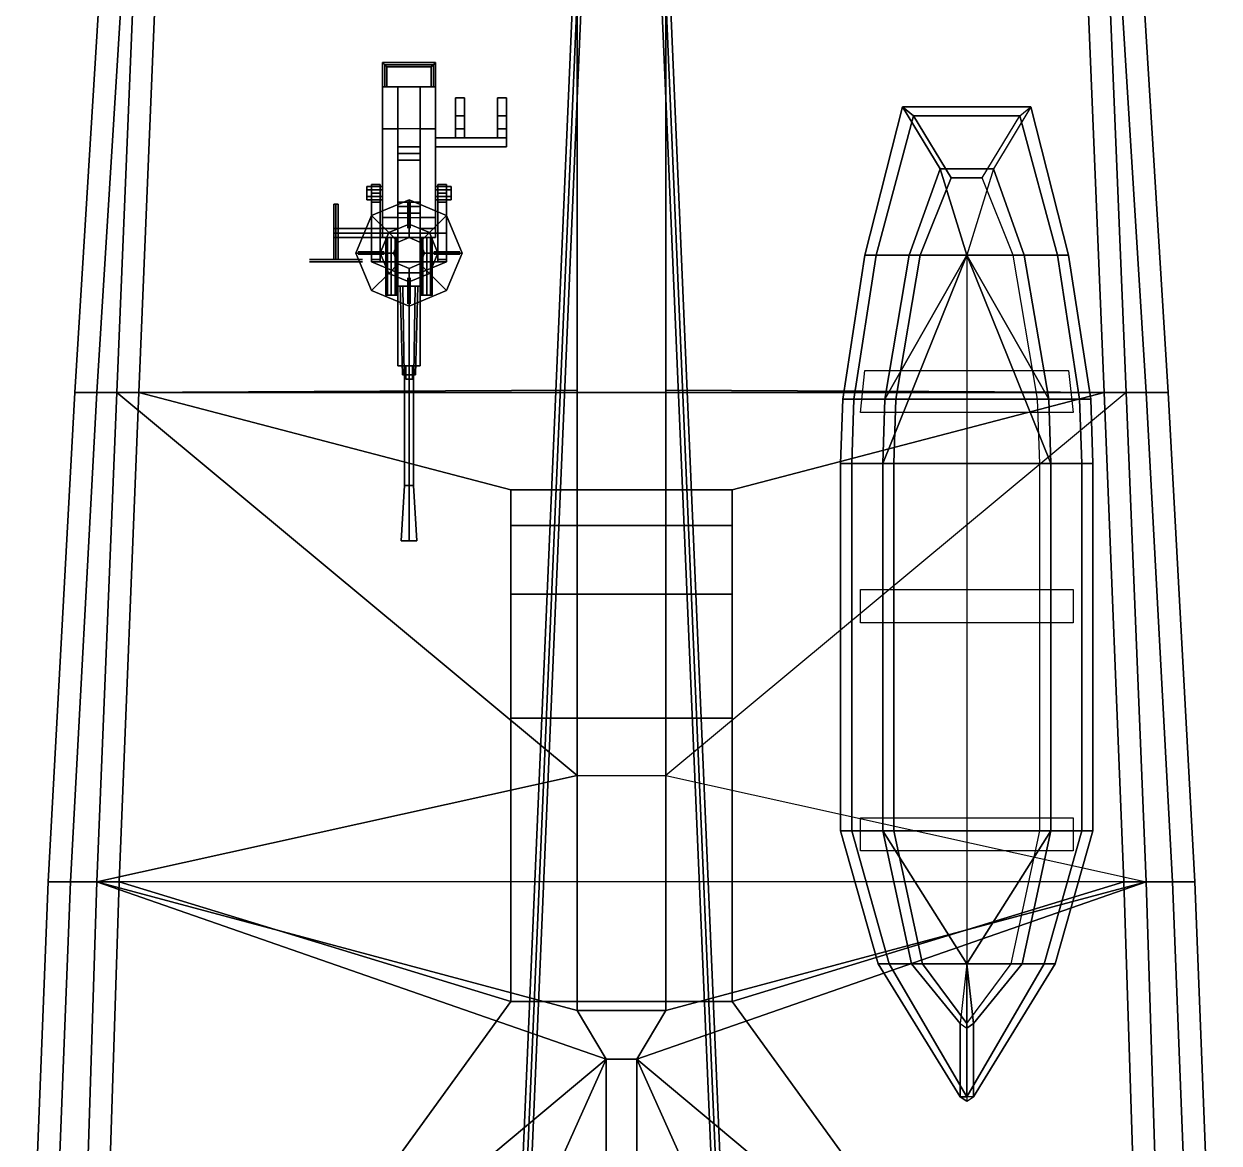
# Model space of a CAD drawing. Header units: millimetres. Extents: x -2.8 to 3, y -13.3 to 16.
# Drawn here: x -2.7 to 2.7, y 3.6 to 8.65 of the extents above; entities that cross this region are included whole.
import ezdxf

# ---------------------------------------------------------------- set-up
doc = ezdxf.new("R2010")
doc.units = ezdxf.units.MM
for name, color, linetype in [('barrel', 1, 'Continuous'), ('boats', 1, 'Continuous'), ('falseboard', 6, 'Continuous'), ('sleeve', 5, 'Continuous'), ('superstructure', 3, 'Continuous'), ('turret', 2, 'Continuous')]:
    doc.layers.add(name, color=color, linetype=linetype)

msp = doc.modelspace()

# ---------------------------------------------------------------- linework, layer by layer
for points in [[(-0.2, 11.75, 0.23), (-0.2, 5.26), (-0.2, 10.38, 0.53), (-0.2, 12.1, 0.53)], [(0.2, 10.38, 0.53), (0.2, 5.26), (0.2, 11.75, 0.23), (0.2, 12.1, 0.53)], [(-0.2, 11.75, 0.23), (-0.2, 11.63), (-0.2, 5.26), (-0.2, 11.75, 0.23)], [(0.2, 5.26), (0.2, 11.63), (0.2, 11.75, 0.23)], [(-0.2, 10.44, -0.55), (-0.2, 5.26), (-0.2, 11.16), (-0.2, 10.6, -0.55)], [(0.2, 10.44, -0.55), (0.2, 10.6, -0.55), (0.2, 11.16), (0.2, 5.26)], [(-0.2, 4.2, -2.19), (-0.2, 11.06, -2.19), (0.2, 11.06, -2.19), (0.2, 4.2, -2.19)], [(-0.2, 10.44, -2.08), (-0.2, 10.6, -2.08), (-0.2, 11.06, -2.19), (-0.2, 4.2, -2.19)], [(0.2, 4.2, -2.19), (0.2, 11.06, -2.19), (0.2, 10.6, -2.08), (0.2, 10.44, -2.08)], [(-0.2, 5.26), (-0.2, 5.26), (-0.2, 10.44, -0.55), (-0.2, 10.24, -0.79)], [(-0.2, 4.2, -2.19), (-0.2, 4.2, -2.19), (-0.2, 10.28, -1.94), (-0.2, 10.44, -2.08)], [(0.2, 10.24, -0.79), (0.2, 10.44, -0.55), (0.2, 5.26)], [(0.2, 10.44, -2.08), (0.2, 10.28, -1.94), (0.2, 4.2, -2.19)], [(-0.2, 10.38, 0.53), (-0.2, 7, 0.53), (-2.28, 6.99, 0.59), (-2.14, 10.38, 0.65)], [(-2.14, 10.38, 0.65), (-2.28, 6.99, 0.59), (-2.28, 6.99, 0.88), (-2.14, 10.38, 0.95)], [(-2.04, 10.38, 0.95), (-2.18, 6.99, 0.88), (2.18, 6.99, 0.88), (2.04, 10.38, 0.95)], [(-0.2, 10.38, 0.53), (-0.2, 5.26), (-0.2, 7, 0.53), (-0.2, 10.38, 0.53)], [(0.2, 7, 0.53), (0.2, 5.26), (0.2, 10.38, 0.53)], [(2.14, 10.38, 0.65), (2.28, 6.99, 0.59), (0.2, 7, 0.53), (0.2, 10.38, 0.53)], [(2.14, 10.38, 0.95), (2.28, 6.99, 0.88), (2.28, 6.99, 0.59), (2.14, 10.38, 0.65)], [(-0.2, 4.2, -2.19), (-0.2, 4.2, -2.19), (-0.2, 10.18, -1.65), (-0.2, 10.28, -1.94)], [(0.2, 10.28, -1.94), (0.2, 10.18, -1.65), (0.2, 4.2, -2.19)], [(-0.2, 5.26), (-0.2, 5.26), (-0.2, 10.24, -0.79), (-0.2, 10.18, -0.95)], [(0.2, 10.18, -0.95), (0.2, 10.24, -0.79), (0.2, 5.26)], [(-0.2, 4.2, -2.19), (-0.2, 5.26), (-0.2, 10.18, -0.95), (-0.2, 10.18, -1.65)], [(0.2, 4.2, -2.19), (0.2, 10.18, -1.65), (0.2, 10.18, -0.95), (0.2, 5.26)], [(-0.96, 7.86, 0.91), (-1.1297, 7.7897, 0.91), (-1.0519, 7.7119, 0.91), (-0.96, 7.75, 0.91)], [(-0.96, 7.86, 0.89), (-1.1297, 7.7897, 0.89), (-1.1297, 7.7897, 0.91), (-0.96, 7.86, 0.91)], [(-0.965, 7.7324, 1.0276), (-0.965, 7.85, 0.91), (-0.965, 7.75, 0.91), (-0.965, 7.7324, 1.0276)], [(-0.7903, 7.7897, 0.91), (-0.96, 7.86, 0.91), (-0.96, 7.75, 0.91), (-0.8681, 7.7119, 0.91)], [(-0.7903, 7.7897, 0.89), (-0.96, 7.86, 0.89), (-0.96, 7.86, 0.91), (-0.7903, 7.7897, 0.91)], [(-0.955, 7.7324, 1.0276), (-0.955, 7.85, 0.91), (-0.955, 7.75, 0.91), (-0.955, 7.7324, 1.0276)], [(-1.1297, 7.7897, 0.91), (-1.2, 7.62, 0.91), (-1.09, 7.62, 0.91), (-1.0519, 7.7119, 0.91)], [(-1.1297, 7.7897, 0.89), (-1.2, 7.62, 0.89), (-1.2, 7.62, 0.91), (-1.1297, 7.7897, 0.91)], [(-0.72, 7.62, 0.91), (-0.7903, 7.7897, 0.91), (-0.8681, 7.7119, 0.91), (-0.83, 7.62, 0.91)], [(-0.72, 7.62, 0.89), (-0.7903, 7.7897, 0.89), (-0.7903, 7.7897, 0.91), (-0.72, 7.62, 0.91)], [(-0.96, 7.75, 0.91), (-1.0519, 7.7119, 0.91), (-1.0095, 7.6695, 1.31), (-0.96, 7.69, 1.31)], [(-0.8681, 7.7119, 0.91), (-0.96, 7.75, 0.91), (-0.96, 7.69, 1.31), (-0.9105, 7.6695, 1.31)], [(-1.0519, 7.7119, 0.91), (-1.09, 7.62, 0.91), (-1.03, 7.62, 1.31), (-1.0095, 7.6695, 1.31)], [(-1.0095, 7.6695, 1.31), (-1.03, 7.62, 1.31), (-1.03, 7.62, 1.41), (-1.0095, 7.6695, 1.41)], [(-0.96, 7.69, 1.31), (-1.0095, 7.6695, 1.31), (-1.0095, 7.6695, 1.41), (-0.96, 7.69, 1.41)], [(-0.9105, 7.6695, 1.31), (-0.96, 7.69, 1.31), (-0.96, 7.69, 1.41), (-0.9105, 7.6695, 1.41)], [(-0.83, 7.62, 0.91), (-0.8681, 7.7119, 0.91), (-0.9105, 7.6695, 1.31), (-0.89, 7.62, 1.31)], [(-0.89, 7.62, 1.31), (-0.9105, 7.6695, 1.31), (-0.9105, 7.6695, 1.41), (-0.89, 7.62, 1.41)], [(-1.2, 7.62, 0.91), (-1.1297, 7.4503, 0.91), (-1.0519, 7.5281, 0.91), (-1.09, 7.62, 0.91)], [(-1.2, 7.62, 0.89), (-1.1297, 7.4503, 0.89), (-1.1297, 7.4503, 0.91), (-1.2, 7.62, 0.91)], [(-1.0724, 7.625, 1.0276), (-1.19, 7.625, 0.91), (-1.09, 7.625, 0.91), (-1.0724, 7.625, 1.0276)], [(-1.0724, 7.615, 1.0276), (-1.19, 7.615, 0.91), (-1.09, 7.615, 0.91), (-1.0724, 7.615, 1.0276)], [(-1.09, 7.62, 0.91), (-1.0519, 7.5281, 0.91), (-1.0095, 7.5705, 1.31), (-1.03, 7.62, 1.31)], [(-1.03, 7.62, 1.31), (-1.0095, 7.5705, 1.31), (-1.0095, 7.5705, 1.41), (-1.03, 7.62, 1.41)], [(-0.8681, 7.5281, 0.91), (-0.83, 7.62, 0.91), (-0.89, 7.62, 1.31), (-0.9105, 7.5705, 1.31)], [(-0.9105, 7.5705, 1.31), (-0.89, 7.62, 1.31), (-0.89, 7.62, 1.41), (-0.9105, 7.5705, 1.41)], [(-0.7903, 7.4503, 0.91), (-0.72, 7.62, 0.91), (-0.83, 7.62, 0.91), (-0.8681, 7.5281, 0.91)], [(-0.8476, 7.625, 1.0276), (-0.73, 7.625, 0.91), (-0.83, 7.625, 0.91), (-0.8476, 7.625, 1.0276)], [(-0.8476, 7.615, 1.0276), (-0.73, 7.615, 0.91), (-0.83, 7.615, 0.91), (-0.8476, 7.615, 1.0276)], [(-0.7903, 7.4503, 0.89), (-0.72, 7.62, 0.89), (-0.72, 7.62, 0.91), (-0.7903, 7.4503, 0.91)], [(-1.0519, 7.5281, 0.91), (-0.96, 7.49, 0.91), (-0.96, 7.55, 1.31), (-1.0095, 7.5705, 1.31)], [(-1.0095, 7.5705, 1.31), (-0.96, 7.55, 1.31), (-0.96, 7.55, 1.41), (-1.0095, 7.5705, 1.41)], [(-0.96, 7.49, 0.91), (-0.8681, 7.5281, 0.91), (-0.9105, 7.5705, 1.31), (-0.96, 7.55, 1.31)], [(-0.96, 7.55, 1.31), (-0.9105, 7.5705, 1.31), (-0.9105, 7.5705, 1.41), (-0.96, 7.55, 1.41)], [(-1.1297, 7.4503, 0.91), (-0.96, 7.38, 0.91), (-0.96, 7.49, 0.91), (-1.0519, 7.5281, 0.91)], [(-0.965, 7.5076, 1.0276), (-0.965, 7.39, 0.91), (-0.965, 7.49, 0.91), (-0.965, 7.5076, 1.0276)], [(-0.96, 7.38, 0.91), (-0.7903, 7.4503, 0.91), (-0.8681, 7.5281, 0.91), (-0.96, 7.49, 0.91)], [(-0.955, 7.5076, 1.0276), (-0.955, 7.39, 0.91), (-0.955, 7.49, 0.91), (-0.955, 7.5076, 1.0276)], [(-1.1297, 7.4503, 0.89), (-0.96, 7.38, 0.89), (-0.96, 7.38, 0.91), (-1.1297, 7.4503, 0.91)], [(-0.96, 7.38, 0.89), (-0.7903, 7.4503, 0.89), (-0.7903, 7.4503, 0.91), (-0.96, 7.38, 0.91)], [(-0.2, 5.26), (-0.2, 5.26), (-2.37, 4.78), (-2.28, 6.99, 0.59)], [(-2.28, 6.99, 0.59), (-2.37, 4.78), (-2.37, 4.78, 0.88), (-2.28, 6.99, 0.88)], [(-0.2, 7, 0.53), (-0.2, 7, 0.53), (-0.2, 5.26), (-2.28, 6.99, 0.59)], [(-2.18, 6.99, 0.88), (-2.27, 4.78, 0.88), (-0.5, 4.24, 0.88), (-0.5, 6.55, 0.88)], [(-2.18, 6.99, 0.88), (-0.5, 6.55, 0.88), (0.5, 6.55, 0.88), (2.18, 6.99, 0.88)], [(2.28, 6.99, 0.59), (0.2, 5.26), (0.2, 7, 0.53)], [(0.5, 6.55, 0.88), (0.5, 4.24, 0.88), (2.27, 4.78, 0.88), (2.18, 6.99, 0.88)], [(2.28, 6.99, 0.88), (2.37, 4.78, 0.88), (2.37, 4.78), (2.28, 6.99, 0.59)], [(0.2, 5.26), (2.37, 4.78), (-2.37, 4.78), (-0.2, 5.26)], [(-0.2, 5.26), (-0.2, 5.26), (-0.2, 4.2, -2.19), (-2.37, 4.78)], [(0.2, 4.2, -2.19), (0.2, 5.26), (2.37, 4.78)], [(-2.37, 4.78), (-2.46, 1.98), (-2.46, 1.98, 0.88), (-2.37, 4.78, 0.88)], [(-0.07, 3.98, -2.19), (-0.07, 3.98, -2.19), (-2.46, 1.98), (-2.37, 4.78)], [(-0.2, 4.2, -2.19), (-0.2, 4.2, -2.19), (-0.07, 3.98, -2.19), (-2.37, 4.78)], [(-2.27, 4.78, 0.88), (-2.36, 1.98, 0.88), (-1.5, 2.86, 0.88), (-0.5, 4.24, 0.88)], [(2.46, 1.98), (0.07, 3.98, -2.19), (0.07, 3.98, -2.19), (2.37, 4.78)], [(0.07, 3.98, -2.19), (0.2, 4.2, -2.19), (2.37, 4.78)], [(0.5, 4.24, 0.88), (1.5, 2.86, 0.88), (2.36, 1.98, 0.88), (2.27, 4.78, 0.88)], [(2.37, 4.78, 0.88), (2.46, 1.98, 0.88), (2.46, 1.98), (2.37, 4.78)], [(-0.5, 4.24, 0.88), (-1.5, 2.86, 0.88), (1.5, 2.86, 0.88), (0.5, 4.24, 0.88)], [(-0.07, 3.98, -2.19), (-0.2, 4.2, -2.19), (0.2, 4.2, -2.19), (0.07, 3.98, -2.19)], [(-0.07, 3.98, -2.19), (-0.07, 3.98, -2.19), (-2.52, -1.48), (-2.46, 1.98)], [(-0.07, 3.98, -2.19), (-0.07, -9.83, -2.08), (-2.52, -4.49), (-2.52, -1.48)], [(-0.07, 3.98, -2.19), (0.07, 3.98, -2.19), (0.07, -9.83, -2.08), (-0.07, -9.83, -2.08)], [(2.52, -4.49), (0.07, -9.83, -2.08), (0.07, 3.98, -2.19), (2.52, -1.48)], [(2.52, -1.48), (0.07, 3.98, -2.19), (0.07, 3.98, -2.19), (2.46, 1.98)]]:
    msp.add_3dface(points)
at = {"layer": 'barrel'}
for points in [[(-0.98, 7.07, 1.87), (-0.96, 7.07, 1.85), (-0.96, 6.57, 1.85), (-0.98, 6.57, 1.87)], [(-0.96, 7.07, 1.89), (-0.98, 7.07, 1.87), (-0.98, 6.57, 1.87), (-0.96, 6.57, 1.89)], [(-0.96, 7.07, 1.85), (-0.94, 7.07, 1.87), (-0.94, 6.57, 1.87), (-0.96, 6.57, 1.85)], [(-0.94, 7.07, 1.87), (-0.96, 7.07, 1.89), (-0.96, 6.57, 1.89), (-0.94, 6.57, 1.87)], [(-0.98, 6.57, 1.87), (-0.96, 6.57, 1.85), (-0.96, 6.32, 1.835), (-0.995, 6.32, 1.87)], [(-0.96, 6.57, 1.89), (-0.98, 6.57, 1.87), (-0.995, 6.32, 1.87), (-0.96, 6.32, 1.905)], [(-0.96, 6.57, 1.85), (-0.94, 6.57, 1.87), (-0.925, 6.32, 1.87), (-0.96, 6.32, 1.835)], [(-0.94, 6.57, 1.87), (-0.96, 6.57, 1.89), (-0.96, 6.32, 1.905), (-0.925, 6.32, 1.87)], [(-0.96, 6.32, 1.905), (-0.995, 6.32, 1.87), (-0.96, 6.32, 1.835), (-0.925, 6.32, 1.87)]]:
    msp.add_3dface(points, dxfattribs=at)
at = {"layer": 'boats'}
for points in [[(1.1, 7.61, 1.5), (1.15, 7.61, 1.5), (1.32, 8.24, 1.5), (1.27, 8.28, 1.5)], [(1.3, 7.61, 1), (1.1, 7.61, 1.5), (1.27, 8.28, 1.5), (1.44, 8, 1)], [(1.27, 8.28, 1.5), (1.32, 8.24, 1.5), (1.8, 8.24, 1.5), (1.85, 8.28, 1.5)], [(1.44, 8, 1), (1.27, 8.28, 1.5), (1.85, 8.28, 1.5), (1.68, 8, 1)], [(1.82, 7.61, 1), (2.02, 7.61, 1.5), (1.85, 8.28, 1.5), (1.68, 8, 1)], [(2.02, 7.61, 1.5), (1.97, 7.61, 1.5), (1.8, 8.24, 1.5), (1.85, 8.28, 1.5)], [(1.15, 7.61, 1.5), (1.35, 7.61, 1), (1.49, 7.96, 1), (1.32, 8.24, 1.5)], [(1.32, 8.24, 1.5), (1.49, 7.96, 1), (1.63, 7.96, 1), (1.8, 8.24, 1.5)], [(1.97, 7.61, 1.5), (1.77, 7.61, 1), (1.63, 7.96, 1), (1.8, 8.24, 1.5)], [(1.56, 7.61, 0.92), (1.3, 7.61, 1), (1.44, 8, 1), (1.56, 7.61, 0.92)], [(1.56, 7.61, 0.92), (1.44, 8, 1), (1.68, 8, 1), (1.56, 7.61, 0.92)], [(1.56, 7.61, 0.92), (1.82, 7.61, 1), (1.68, 8, 1), (1.56, 7.61, 0.92)], [(1.35, 7.61, 1), (1.77, 7.61, 1), (1.63, 7.96, 1), (1.49, 7.96, 1)], [(1, 6.96, 1.5), (1.05, 6.96, 1.5), (1.15, 7.61, 1.5), (1.1, 7.61, 1.5)], [(1.19, 6.96, 1), (1, 6.96, 1.5), (1.1, 7.61, 1.5), (1.3, 7.61, 1)], [(1.05, 6.96, 1.5), (1.24, 6.96, 1), (1.35, 7.61, 1), (1.15, 7.61, 1.5)], [(1.56, 7.61, 0.92), (1.18, 6.67, 1), (1.19, 6.96, 1), (1.56, 7.61, 0.92)], [(1.56, 4.41, 0.92), (1.18, 5.01, 1), (1.18, 6.67, 1), (1.56, 7.61, 0.92)], [(1.56, 7.61, 0.92), (1.19, 6.96, 1), (1.3, 7.61, 1), (1.56, 7.61, 0.92)], [(1.24, 6.96, 1), (1.88, 6.96, 1), (1.77, 7.61, 1), (1.35, 7.61, 1)], [(1.56, 4.41, 0.92), (1.94, 5.01, 1), (1.94, 6.67, 1), (1.56, 7.61, 0.92)], [(1.56, 7.61, 0.92), (1.94, 6.67, 1), (1.93, 6.96, 1), (1.56, 7.61, 0.92)], [(1.56, 7.61, 0.92), (1.93, 6.96, 1), (1.82, 7.61, 1), (1.56, 7.61, 0.92)], [(2.07, 6.96, 1.5), (1.88, 6.96, 1), (1.77, 7.61, 1), (1.97, 7.61, 1.5)], [(1.93, 6.96, 1), (2.12, 6.96, 1.5), (2.02, 7.61, 1.5), (1.82, 7.61, 1)], [(2.12, 6.96, 1.5), (2.07, 6.96, 1.5), (1.97, 7.61, 1.5), (2.02, 7.61, 1.5)], [(2.04, 6.9, 1.39), (1.08, 6.9, 1.39), (1.1, 7.09, 1.39), (2.02, 7.09, 1.39)], [(0.99, 6.67, 1.5), (1.04, 6.67, 1.5), (1.05, 6.96, 1.5), (1, 6.96, 1.5)], [(1.18, 6.67, 1), (0.99, 6.67, 1.5), (1, 6.96, 1.5), (1.19, 6.96, 1)], [(1.04, 6.67, 1.5), (1.23, 6.67, 1), (1.24, 6.96, 1), (1.05, 6.96, 1.5)], [(1.23, 6.67, 1), (1.89, 6.67, 1), (1.88, 6.96, 1), (1.24, 6.96, 1)], [(2.08, 6.67, 1.5), (1.89, 6.67, 1), (1.88, 6.96, 1), (2.07, 6.96, 1.5)], [(1.94, 6.67, 1), (2.13, 6.67, 1.5), (2.12, 6.96, 1.5), (1.93, 6.96, 1)], [(2.13, 6.67, 1.5), (2.08, 6.67, 1.5), (2.07, 6.96, 1.5), (2.12, 6.96, 1.5)], [(0.99, 5.01, 1.5), (1.04, 5.01, 1.5), (1.04, 6.67, 1.5), (0.99, 6.67, 1.5)], [(1.18, 5.01, 1), (0.99, 5.01, 1.5), (0.99, 6.67, 1.5), (1.18, 6.67, 1)], [(1.04, 5.01, 1.5), (1.23, 5.01, 1), (1.23, 6.67, 1), (1.04, 6.67, 1.5)], [(1.23, 5.01, 1), (1.89, 5.01, 1), (1.89, 6.67, 1), (1.23, 6.67, 1)], [(2.08, 5.01, 1.5), (1.89, 5.01, 1), (1.89, 6.67, 1), (2.08, 6.67, 1.5)], [(1.94, 5.01, 1), (2.13, 5.01, 1.5), (2.13, 6.67, 1.5), (1.94, 6.67, 1)], [(2.13, 5.01, 1.5), (2.08, 5.01, 1.5), (2.08, 6.67, 1.5), (2.13, 6.67, 1.5)], [(2.04, 5.95, 1.39), (1.08, 5.95, 1.39), (1.08, 6.1, 1.39), (2.04, 6.1, 1.39)], [(2.04, 4.92, 1.39), (1.08, 4.92, 1.39), (1.08, 5.07, 1.39), (2.04, 5.07, 1.39)], [(1.16, 4.41, 1.5), (1.21, 4.41, 1.5), (1.04, 5.01, 1.5), (0.99, 5.01, 1.5)], [(1.31, 4.41, 1), (1.16, 4.41, 1.5), (0.99, 5.01, 1.5), (1.18, 5.01, 1)], [(1.21, 4.41, 1.5), (1.36, 4.41, 1), (1.23, 5.01, 1), (1.04, 5.01, 1.5)], [(1.56, 4.41, 0.92), (1.31, 4.41, 1), (1.18, 5.01, 1), (1.56, 4.41, 0.92)], [(1.36, 4.41, 1), (1.76, 4.41, 1), (1.89, 5.01, 1), (1.23, 5.01, 1)], [(1.56, 4.41, 0.92), (1.81, 4.41, 1), (1.94, 5.01, 1), (1.56, 4.41, 0.92)], [(1.91, 4.41, 1.5), (1.76, 4.41, 1), (1.89, 5.01, 1), (2.08, 5.01, 1.5)], [(1.81, 4.41, 1), (1.96, 4.41, 1.5), (2.13, 5.01, 1.5), (1.94, 5.01, 1)], [(1.96, 4.41, 1.5), (1.91, 4.41, 1.5), (2.08, 5.01, 1.5), (2.13, 5.01, 1.5)], [(1.53, 3.81, 1.5), (1.56, 3.81, 1.5), (1.21, 4.41, 1.5), (1.16, 4.41, 1.5)], [(1.53, 4.14, 1), (1.53, 3.81, 1.5), (1.16, 4.41, 1.5), (1.31, 4.41, 1)], [(1.56, 3.81, 1.5), (1.56, 4.14, 1), (1.36, 4.41, 1), (1.21, 4.41, 1.5)], [(1.56, 4.41, 0.92), (1.53, 4.14, 1), (1.31, 4.41, 1), (1.56, 4.41, 0.92)], [(1.56, 4.14, 1), (1.56, 4.14, 1), (1.76, 4.41, 1), (1.36, 4.41, 1)], [(1.56, 4.41, 0.92), (1.53, 4.14, 1), (1.56, 4.12, 1), (1.56, 4.41, 0.92)], [(1.59, 3.81, 1.5), (1.56, 3.81, 1.5), (1.91, 4.41, 1.5), (1.96, 4.41, 1.5)], [(1.56, 3.81, 1.5), (1.56, 4.14, 1), (1.76, 4.41, 1), (1.91, 4.41, 1.5)], [(1.56, 4.41, 0.92), (1.59, 4.14, 1), (1.81, 4.41, 1), (1.56, 4.41, 0.92)], [(1.56, 4.41, 0.92), (1.56, 4.12, 1), (1.59, 4.14, 1), (1.56, 4.41, 0.92)], [(1.59, 4.14, 1), (1.59, 3.81, 1.5), (1.96, 4.41, 1.5), (1.81, 4.41, 1)], [(1.56, 4.12, 1), (1.56, 3.79, 1.5), (1.53, 3.81, 1.5), (1.53, 4.14, 1)], [(1.56, 4.12, 1), (1.56, 3.79, 1.5), (1.59, 3.81, 1.5), (1.59, 4.14, 1)], [(1.56, 3.79, 1.5), (1.56, 3.79, 1.5), (1.59, 3.81, 1.5), (1.53, 3.81, 1.5)]]:
    msp.add_3dface(points, dxfattribs=at)
at = {"layer": 'falseboard'}
for points in [[(-2.14, 10.38, 0.95), (-2.28, 6.99, 0.88), (-2.47, 6.99, 1.56), (-2.26, 10.38, 1.59)], [(-2.47, 6.99, 1.56), (-2.37, 6.99, 1.56), (-2.16, 10.38, 1.59), (-2.26, 10.38, 1.59)], [(-2.14, 10.38, 0.95), (-2.28, 6.99, 0.88), (-2.47, 6.99, 1.56), (-2.26, 10.38, 1.59)], [(-2.47, 6.99, 1.56), (-2.37, 6.99, 1.56), (-2.16, 10.38, 1.59), (-2.26, 10.38, 1.59)], [(-2.16, 10.38, 1.59), (-2.37, 6.99, 1.56), (-2.18, 6.99, 0.88), (-2.04, 10.38, 0.95)], [(-2.16, 10.38, 1.59), (-2.37, 6.99, 1.56), (-2.18, 6.99, 0.88), (-2.04, 10.38, 0.95)], [(2.04, 10.38, 0.95), (2.18, 6.99, 0.88), (2.37, 6.99, 1.56), (2.16, 10.38, 1.59)], [(2.04, 10.38, 0.95), (2.18, 6.99, 0.88), (2.37, 6.99, 1.56), (2.16, 10.38, 1.59)], [(2.26, 10.38, 1.59), (2.47, 6.99, 1.56), (2.28, 6.99, 0.88), (2.14, 10.38, 0.95)], [(2.26, 10.38, 1.59), (2.47, 6.99, 1.56), (2.28, 6.99, 0.88), (2.14, 10.38, 0.95)], [(2.16, 10.38, 1.59), (2.37, 6.99, 1.56), (2.47, 6.99, 1.56), (2.26, 10.38, 1.59)], [(2.16, 10.38, 1.59), (2.37, 6.99, 1.56), (2.47, 6.99, 1.56), (2.26, 10.38, 1.59)], [(-2.59, 4.78, 1.55), (-2.49, 4.78, 1.55), (-2.37, 6.99, 1.56), (-2.47, 6.99, 1.56)], [(-2.28, 6.99, 0.88), (-2.37, 4.78, 0.88), (-2.59, 4.78, 1.55), (-2.47, 6.99, 1.56)], [(-2.28, 6.99, 0.88), (-2.37, 4.78, 0.88), (-2.59, 4.78, 1.55), (-2.47, 6.99, 1.56)], [(-2.59, 4.78, 1.55), (-2.49, 4.78, 1.55), (-2.37, 6.99, 1.56), (-2.47, 6.99, 1.56)], [(-2.37, 6.99, 1.56), (-2.49, 4.78, 1.55), (-2.27, 4.78, 0.88), (-2.18, 6.99, 0.88)], [(-2.37, 6.99, 1.56), (-2.49, 4.78, 1.55), (-2.27, 4.78, 0.88), (-2.18, 6.99, 0.88)], [(2.18, 6.99, 0.88), (2.27, 4.78, 0.88), (2.49, 4.78, 1.55), (2.37, 6.99, 1.56)], [(2.18, 6.99, 0.88), (2.27, 4.78, 0.88), (2.49, 4.78, 1.55), (2.37, 6.99, 1.56)], [(2.47, 6.99, 1.56), (2.59, 4.78, 1.55), (2.37, 4.78, 0.88), (2.28, 6.99, 0.88)], [(2.47, 6.99, 1.56), (2.59, 4.78, 1.55), (2.37, 4.78, 0.88), (2.28, 6.99, 0.88)], [(2.37, 6.99, 1.56), (2.49, 4.78, 1.55), (2.59, 4.78, 1.55), (2.47, 6.99, 1.56)], [(2.37, 6.99, 1.56), (2.49, 4.78, 1.55), (2.59, 4.78, 1.55), (2.47, 6.99, 1.56)], [(-2.7, 1.98, 1.54), (-2.6, 1.98, 1.54), (-2.49, 4.78, 1.55), (-2.59, 4.78, 1.55)], [(-2.37, 4.78, 0.88), (-2.46, 1.98, 0.88), (-2.7, 1.98, 1.54), (-2.59, 4.78, 1.55)], [(-2.37, 4.78, 0.88), (-2.46, 1.98, 0.88), (-2.7, 1.98, 1.54), (-2.59, 4.78, 1.55)], [(-2.7, 1.98, 1.54), (-2.6, 1.98, 1.54), (-2.49, 4.78, 1.55), (-2.59, 4.78, 1.55)], [(-2.49, 4.78, 1.55), (-2.6, 1.98, 1.54), (-2.36, 1.98, 0.88), (-2.27, 4.78, 0.88)], [(-2.49, 4.78, 1.55), (-2.6, 1.98, 1.54), (-2.36, 1.98, 0.88), (-2.27, 4.78, 0.88)], [(2.27, 4.78, 0.88), (2.36, 1.98, 0.88), (2.6, 1.98, 1.54), (2.49, 4.78, 1.55)], [(2.27, 4.78, 0.88), (2.36, 1.98, 0.88), (2.6, 1.98, 1.54), (2.49, 4.78, 1.55)], [(2.59, 4.78, 1.55), (2.7, 1.98, 1.54), (2.46, 1.98, 0.88), (2.37, 4.78, 0.88)], [(2.59, 4.78, 1.55), (2.7, 1.98, 1.54), (2.46, 1.98, 0.88), (2.37, 4.78, 0.88)], [(2.49, 4.78, 1.55), (2.6, 1.98, 1.54), (2.7, 1.98, 1.54), (2.59, 4.78, 1.55)], [(2.49, 4.78, 1.55), (2.6, 1.98, 1.54), (2.7, 1.98, 1.54), (2.59, 4.78, 1.55)]]:
    msp.add_3dface(points, dxfattribs=at)
at = {"layer": 'sleeve'}
for points in [[(-0.84, 8.48, 1.84), (-0.85, 8.47, 1.83), (-1.07, 8.47, 1.83), (-1.08, 8.48, 1.84)], [(-0.85, 8.47, 1.85), (-0.84, 8.48, 1.84), (-1.08, 8.48, 1.84), (-1.07, 8.47, 1.85)], [(-1.08, 8.48, 1.84), (-1.07, 8.47, 1.83), (-1.07, 8.37, 1.75), (-1.08, 8.37, 1.76)], [(-1.07, 8.47, 1.85), (-1.08, 8.48, 1.84), (-1.08, 8.37, 1.76), (-1.07, 8.37, 1.77)], [(-0.85, 8.47, 1.83), (-0.84, 8.48, 1.84), (-0.84, 8.37, 1.76), (-0.85, 8.37, 1.75)], [(-0.84, 8.48, 1.84), (-0.85, 8.47, 1.85), (-0.85, 8.37, 1.77), (-0.84, 8.37, 1.76)], [(-0.85, 8.47, 1.83), (-0.86, 8.46, 1.84), (-1.06, 8.46, 1.84), (-1.07, 8.47, 1.83)], [(-0.86, 8.46, 1.84), (-0.85, 8.47, 1.85), (-1.07, 8.47, 1.85), (-1.06, 8.46, 1.84)], [(-1.07, 8.47, 1.83), (-1.06, 8.46, 1.84), (-1.06, 8.37, 1.76), (-1.07, 8.37, 1.75)], [(-1.06, 8.46, 1.84), (-1.07, 8.47, 1.85), (-1.07, 8.37, 1.77), (-1.06, 8.37, 1.76)], [(-0.86, 8.46, 1.84), (-0.85, 8.47, 1.83), (-0.85, 8.37, 1.75), (-0.86, 8.37, 1.76)], [(-0.85, 8.47, 1.85), (-0.86, 8.46, 1.84), (-0.86, 8.37, 1.76), (-0.85, 8.37, 1.77)], [(-0.84, 8.37, 1.91), (-0.84, 8.37, 1.75), (-1.08, 8.37, 1.75), (-1.08, 8.37, 1.91)], [(-1.08, 8.37, 1.82), (-1.08, 8.18, 1.82), (-1.08, 8.18, 1.91), (-1.08, 8.37, 1.91)], [(-1.08, 8.37, 1.91), (-1.08, 8.18, 1.91), (-1.01, 8.18, 1.91), (-1.01, 8.37, 1.91)], [(-1.08, 8.37, 1.75), (-1.08, 7.69, 1.75), (-1.08, 7.69, 1.82), (-1.08, 8.37, 1.82)], [(-0.84, 8.37, 1.75), (-0.84, 7.69, 1.75), (-1.08, 7.69, 1.75), (-1.08, 8.37, 1.75)], [(-1.01, 8.37, 1.91), (-1.01, 7.69, 1.91), (-0.91, 7.69, 1.91), (-0.91, 8.37, 1.91)], [(-0.91, 8.37, 1.91), (-0.91, 8.18, 1.91), (-0.84, 8.18, 1.91), (-0.84, 8.37, 1.91)], [(-0.84, 8.18, 1.91), (-0.84, 8.18, 1.82), (-0.84, 8.37, 1.82), (-0.84, 8.37, 1.91)], [(-0.84, 7.69, 1.82), (-0.84, 7.69, 1.75), (-0.84, 8.37, 1.75), (-0.84, 8.37, 1.82)], [(-0.71, 8.32, 2.05), (-0.71, 8.32, 2.01), (-0.75, 8.32, 2.01), (-0.75, 8.32, 2.05)], [(-0.71, 8.32, 2.01), (-0.71, 8.24, 1.96), (-0.75, 8.24, 1.96), (-0.75, 8.32, 2.01)], [(-0.75, 8.32, 2.01), (-0.75, 8.24, 1.96), (-0.75, 8.24, 2.02), (-0.75, 8.32, 2.05)], [(-0.75, 8.32, 2.05), (-0.75, 8.24, 2.02), (-0.71, 8.24, 2.02), (-0.71, 8.32, 2.05)], [(-0.71, 8.24, 2.02), (-0.71, 8.24, 1.96), (-0.71, 8.32, 2.01), (-0.71, 8.32, 2.05)], [(-0.56, 8.32, 2.05), (-0.56, 8.24, 2.02), (-0.52, 8.24, 2.02), (-0.52, 8.32, 2.05)], [(-0.56, 8.32, 2.01), (-0.56, 8.24, 1.96), (-0.56, 8.24, 2.02), (-0.56, 8.32, 2.05)], [(-0.52, 8.32, 2.01), (-0.52, 8.24, 1.96), (-0.56, 8.24, 1.96), (-0.56, 8.32, 2.01)], [(-0.52, 8.32, 2.05), (-0.52, 8.32, 2.01), (-0.56, 8.32, 2.01), (-0.56, 8.32, 2.05)], [(-0.52, 8.24, 2.02), (-0.52, 8.24, 1.96), (-0.52, 8.32, 2.01), (-0.52, 8.32, 2.05)], [(-0.71, 8.24, 1.96), (-0.71, 8.18, 1.88), (-0.75, 8.18, 1.88), (-0.75, 8.24, 1.96)], [(-0.75, 8.24, 1.96), (-0.75, 8.18, 1.88), (-0.75, 8.18, 1.95), (-0.75, 8.24, 2.02)], [(-0.75, 8.24, 2.02), (-0.75, 8.18, 1.95), (-0.71, 8.18, 1.95), (-0.71, 8.24, 2.02)], [(-0.71, 8.18, 1.95), (-0.71, 8.18, 1.88), (-0.71, 8.24, 1.96), (-0.71, 8.24, 2.02)], [(-0.56, 8.24, 2.02), (-0.56, 8.18, 1.95), (-0.52, 8.18, 1.95), (-0.52, 8.24, 2.02)], [(-0.56, 8.24, 1.96), (-0.56, 8.18, 1.88), (-0.56, 8.18, 1.95), (-0.56, 8.24, 2.02)], [(-0.52, 8.24, 1.96), (-0.52, 8.18, 1.88), (-0.56, 8.18, 1.88), (-0.56, 8.24, 1.96)], [(-0.52, 8.18, 1.95), (-0.52, 8.18, 1.88), (-0.52, 8.24, 1.96), (-0.52, 8.24, 2.02)], [(-1.08, 8.18, 1.82), (-1.08, 7.78, 1.82), (-0.84, 7.78, 1.82), (-0.84, 8.18, 1.82)], [(-1.08, 8.18, 1.91), (-1.08, 8.18, 1.82), (-1.01, 8.18, 1.82), (-1.01, 8.18, 1.91)], [(-1.01, 8.18, 1.82), (-1.01, 7.78, 1.82), (-1.01, 7.7425, 1.91), (-1.01, 8.18, 1.91)], [(-0.91, 7.7425, 1.91), (-0.91, 7.78, 1.82), (-0.91, 8.18, 1.82), (-0.91, 8.18, 1.91)], [(-0.91, 8.18, 1.91), (-0.91, 8.18, 1.82), (-0.84, 8.18, 1.82), (-0.84, 8.18, 1.91)], [(-0.71, 8.18, 1.88), (-0.71, 8.14, 1.81), (-0.75, 8.14, 1.81), (-0.75, 8.18, 1.88)], [(-0.75, 8.18, 1.88), (-0.75, 8.14, 1.81), (-0.75, 8.14, 1.88), (-0.75, 8.18, 1.95)], [(-0.75, 8.18, 1.95), (-0.75, 8.14, 1.88), (-0.71, 8.14, 1.88), (-0.71, 8.18, 1.95)], [(-0.71, 8.14, 1.88), (-0.71, 8.14, 1.81), (-0.71, 8.18, 1.88), (-0.71, 8.18, 1.95)], [(-0.56, 8.18, 1.95), (-0.56, 8.14, 1.88), (-0.52, 8.14, 1.88), (-0.52, 8.18, 1.95)], [(-0.56, 8.18, 1.88), (-0.56, 8.14, 1.81), (-0.56, 8.14, 1.88), (-0.56, 8.18, 1.95)], [(-0.52, 8.18, 1.88), (-0.52, 8.14, 1.81), (-0.56, 8.14, 1.81), (-0.56, 8.18, 1.88)], [(-0.52, 8.14, 1.88), (-0.52, 8.14, 1.81), (-0.52, 8.18, 1.88), (-0.52, 8.18, 1.95)], [(-1.01, 8.1, 2), (-1.01, 7.85, 2), (-1.01, 7.83, 2.09), (-1.01, 8.07, 2.13)], [(-0.91, 8.07, 2.13), (-0.91, 8.1, 2), (-1.01, 8.1, 2), (-1.01, 8.07, 2.13)], [(-1.01, 8.1, 1.91), (-1.01, 7.85, 1.91), (-1.01, 7.85, 2), (-1.01, 8.1, 2)], [(-0.91, 8.1, 2), (-0.91, 8.1, 1.91), (-1.01, 8.1, 1.91), (-1.01, 8.1, 2)], [(-0.91, 7.83, 2.09), (-0.91, 7.85, 2), (-0.91, 8.1, 2), (-0.91, 8.07, 2.13)], [(-0.91, 7.85, 2), (-0.91, 7.85, 1.91), (-0.91, 8.1, 1.91), (-0.91, 8.1, 2)], [(-0.56, 8.14, 1.88), (-0.56, 8.14, 1.81), (-0.84, 8.14, 1.81), (-0.84, 8.14, 1.88)], [(-0.84, 8.14, 1.88), (-0.84, 8.1, 1.88), (-0.52, 8.1, 1.88), (-0.52, 8.14, 1.88)], [(-0.52, 8.14, 1.81), (-0.52, 8.1, 1.81), (-0.84, 8.1, 1.81), (-0.84, 8.14, 1.81)], [(-0.52, 8.1, 1.88), (-0.52, 8.1, 1.81), (-0.52, 8.14, 1.81), (-0.52, 8.14, 1.88)], [(-1.01, 8.07, 2.13), (-1.01, 7.83, 2.09), (-1.01, 7.8, 2.19), (-1.01, 8.04, 2.25)], [(-0.91, 8.04, 2.25), (-0.91, 8.07, 2.13), (-1.01, 8.07, 2.13), (-1.01, 8.04, 2.25)], [(-0.91, 7.8, 2.19), (-0.91, 7.83, 2.09), (-0.91, 8.07, 2.13), (-0.91, 8.04, 2.25)], [(-0.84, 8.1, 1.88), (-0.84, 8.1, 1.81), (-0.52, 8.1, 1.81), (-0.52, 8.1, 1.88)], [(-1.01, 8.04, 2.25), (-1.01, 7.8, 2.19), (-0.91, 7.8, 2.19), (-0.91, 8.04, 2.25)], [(-1.15, 7.86, 1.87), (-1.15, 7.92, 1.87), (-1.15, 7.905, 1.844), (-1.15, 7.875, 1.844)], [(-1.15, 7.875, 1.896), (-1.15, 7.905, 1.896), (-1.15, 7.92, 1.87), (-1.15, 7.86, 1.87)], [(-1.08, 7.92, 1.87), (-1.08, 7.905, 1.844), (-1.15, 7.905, 1.844), (-1.15, 7.92, 1.87)], [(-1.08, 7.905, 1.896), (-1.08, 7.92, 1.87), (-1.15, 7.92, 1.87), (-1.15, 7.905, 1.896)], [(-1.08, 7.905, 1.844), (-1.08, 7.875, 1.844), (-1.15, 7.875, 1.844), (-1.15, 7.905, 1.844)], [(-1.08, 7.875, 1.896), (-1.08, 7.905, 1.896), (-1.15, 7.905, 1.896), (-1.15, 7.875, 1.896)], [(-0.84, 7.905, 1.844), (-0.84, 7.92, 1.87), (-0.77, 7.92, 1.87), (-0.77, 7.905, 1.844)], [(-0.84, 7.92, 1.87), (-0.84, 7.905, 1.896), (-0.77, 7.905, 1.896), (-0.77, 7.92, 1.87)], [(-0.84, 7.875, 1.844), (-0.84, 7.905, 1.844), (-0.77, 7.905, 1.844), (-0.77, 7.875, 1.844)], [(-0.84, 7.905, 1.896), (-0.84, 7.875, 1.896), (-0.77, 7.875, 1.896), (-0.77, 7.905, 1.896)], [(-0.77, 7.92, 1.87), (-0.77, 7.86, 1.87), (-0.77, 7.875, 1.844), (-0.77, 7.905, 1.844)], [(-0.77, 7.905, 1.896), (-0.77, 7.875, 1.896), (-0.77, 7.86, 1.87), (-0.77, 7.92, 1.87)], [(-1.3, 7.84, 1.92), (-1.29, 7.84, 1.91), (-1.29, 7.59, 1.91), (-1.3, 7.59, 1.92)], [(-1.29, 7.84, 1.93), (-1.3, 7.84, 1.92), (-1.3, 7.59, 1.92), (-1.29, 7.59, 1.93)], [(-1.29, 7.84, 1.91), (-1.28, 7.84, 1.92), (-1.28, 7.59, 1.92), (-1.29, 7.59, 1.91)], [(-1.28, 7.84, 1.92), (-1.29, 7.84, 1.93), (-1.29, 7.59, 1.93), (-1.28, 7.59, 1.92)], [(-1.08, 7.875, 1.844), (-1.08, 7.86, 1.87), (-1.15, 7.86, 1.87), (-1.15, 7.875, 1.844)], [(-1.08, 7.86, 1.87), (-1.08, 7.875, 1.896), (-1.15, 7.875, 1.896), (-1.15, 7.86, 1.87)], [(-1.01, 7.83, 2.09), (-1.01, 7.85, 2), (-0.91, 7.85, 2), (-0.91, 7.83, 2.09)], [(-1.01, 7.85, 2), (-1.01, 7.85, 1.91), (-0.91, 7.85, 1.91), (-0.91, 7.85, 2)], [(-1.01, 7.8, 2.19), (-1.01, 7.83, 2.09), (-0.91, 7.83, 2.09), (-0.91, 7.8, 2.19)], [(-0.84, 7.86, 1.87), (-0.84, 7.875, 1.844), (-0.77, 7.875, 1.844), (-0.77, 7.86, 1.87)], [(-0.84, 7.875, 1.896), (-0.84, 7.86, 1.87), (-0.77, 7.86, 1.87), (-0.77, 7.875, 1.896)], [(-1.01, 7.73, 1.94), (-1.01, 7.78, 1.82), (-1.08, 7.78, 1.82), (-1.08, 7.73, 1.94)], [(-1.08, 7.78, 1.82), (-1.08, 7.69, 1.82), (-1.08, 7.69, 1.94), (-1.08, 7.73, 1.94)], [(-0.84, 7.73, 1.94), (-0.84, 7.78, 1.82), (-0.91, 7.78, 1.82), (-0.91, 7.73, 1.94)], [(-0.84, 7.69, 1.94), (-0.84, 7.69, 1.82), (-0.84, 7.78, 1.82), (-0.84, 7.73, 1.94)], [(-1.08, 7.73, 1.92), (-1.08, 7.71, 1.9), (-1.3, 7.71, 1.9), (-1.3, 7.73, 1.92)], [(-1.08, 7.71, 1.94), (-1.08, 7.73, 1.92), (-1.3, 7.73, 1.92), (-1.3, 7.71, 1.94)], [(-1.08, 7.73, 1.94), (-1.08, 7.69, 1.94), (-1.01, 7.69, 1.94), (-1.01, 7.73, 1.94)], [(-1.01, 7.69, 1.94), (-1.01, 7.69, 1.91), (-1.01, 7.7425, 1.91), (-1.01, 7.73, 1.94)], [(-0.91, 7.7425, 1.91), (-0.91, 7.69, 1.91), (-0.91, 7.69, 1.94), (-0.91, 7.73, 1.94)], [(-0.91, 7.73, 1.94), (-0.91, 7.69, 1.94), (-0.84, 7.69, 1.94), (-0.84, 7.73, 1.94)], [(-1.28, 7.69, 1.92), (-1.28, 7.71, 1.9), (-1.3, 7.71, 1.9), (-1.3, 7.69, 1.92)], [(-1.08, 7.71, 1.9), (-1.08, 7.69, 1.92), (-1.3, 7.69, 1.92), (-1.3, 7.71, 1.9)], [(-1.08, 7.69, 1.92), (-1.08, 7.71, 1.94), (-1.3, 7.71, 1.94), (-1.3, 7.69, 1.92)], [(-1.01, 7.69, 1.91), (-1.08, 7.69, 1.75), (-0.84, 7.69, 1.75), (-0.91, 7.69, 1.91)], [(-1.08, 7.69, 1.94), (-1.08, 7.69, 1.75), (-1.01, 7.69, 1.91), (-1.01, 7.69, 1.94)], [(-1.065, 7.69, 1.79), (-1.0577, 7.69, 1.7723), (-1.0577, 7.43, 1.7723), (-1.065, 7.43, 1.79)], [(-1.0577, 7.69, 1.8077), (-1.065, 7.69, 1.79), (-1.065, 7.43, 1.79), (-1.0577, 7.43, 1.8077)], [(-1.0577, 7.69, 1.7723), (-1.04, 7.69, 1.765), (-1.04, 7.43, 1.765), (-1.0577, 7.43, 1.7723)], [(-1.04, 7.69, 1.815), (-1.0577, 7.69, 1.8077), (-1.0577, 7.43, 1.8077), (-1.04, 7.43, 1.815)], [(-1.04, 7.69, 1.765), (-1.0223, 7.69, 1.7723), (-1.0223, 7.43, 1.7723), (-1.04, 7.43, 1.765)], [(-1.0223, 7.69, 1.8077), (-1.04, 7.69, 1.815), (-1.04, 7.43, 1.815), (-1.0223, 7.43, 1.8077)], [(-1.0223, 7.69, 1.7723), (-1.015, 7.69, 1.79), (-1.015, 7.43, 1.79), (-1.0223, 7.43, 1.7723)], [(-1.015, 7.69, 1.79), (-1.0223, 7.69, 1.8077), (-1.0223, 7.43, 1.8077), (-1.015, 7.43, 1.79)], [(-1.01, 7.69, 1.85), (-1.01, 7.47, 1.85), (-1.01, 7.47, 1.91), (-1.01, 7.69, 1.91)], [(-1.01, 7.69, 1.91), (-1.01, 7.47, 1.91), (-0.91, 7.47, 1.91), (-0.91, 7.69, 1.91)], [(-0.91, 7.69, 1.85), (-0.91, 7.47, 1.85), (-1.01, 7.47, 1.85), (-1.01, 7.69, 1.85)], [(-0.91, 7.69, 1.91), (-0.91, 7.69, 1.85), (-1.01, 7.69, 1.85), (-1.01, 7.69, 1.91)], [(-1.01, 7.69, 1.85), (-1.01, 7.11, 1.85), (-0.91, 7.11, 1.85), (-0.91, 7.69, 1.85)], [(-0.91, 7.69, 1.75), (-0.91, 7.11, 1.79), (-1.01, 7.11, 1.79), (-1.01, 7.69, 1.75)], [(-1.01, 7.69, 1.75), (-1.01, 7.11, 1.79), (-1.01, 7.11, 1.85), (-1.01, 7.69, 1.85)], [(-0.91, 7.69, 1.94), (-0.91, 7.69, 1.91), (-0.84, 7.69, 1.75), (-0.84, 7.69, 1.94)], [(-0.91, 7.47, 1.91), (-0.91, 7.47, 1.85), (-0.91, 7.69, 1.85), (-0.91, 7.69, 1.91)], [(-0.91, 7.11, 1.85), (-0.91, 7.11, 1.79), (-0.91, 7.69, 1.75), (-0.91, 7.69, 1.85)], [(-0.905, 7.69, 1.79), (-0.8977, 7.69, 1.7723), (-0.8977, 7.43, 1.7723), (-0.905, 7.43, 1.79)], [(-0.8977, 7.69, 1.8077), (-0.905, 7.69, 1.79), (-0.905, 7.43, 1.79), (-0.8977, 7.43, 1.8077)], [(-0.8977, 7.69, 1.7723), (-0.88, 7.69, 1.765), (-0.88, 7.43, 1.765), (-0.8977, 7.43, 1.7723)], [(-0.88, 7.69, 1.815), (-0.8977, 7.69, 1.8077), (-0.8977, 7.43, 1.8077), (-0.88, 7.43, 1.815)], [(-0.88, 7.69, 1.765), (-0.8623, 7.69, 1.7723), (-0.8623, 7.43, 1.7723), (-0.88, 7.43, 1.765)], [(-0.8623, 7.69, 1.8077), (-0.88, 7.69, 1.815), (-0.88, 7.43, 1.815), (-0.8623, 7.43, 1.8077)], [(-0.8623, 7.69, 1.7723), (-0.855, 7.69, 1.79), (-0.855, 7.43, 1.79), (-0.8623, 7.43, 1.7723)], [(-0.855, 7.69, 1.79), (-0.8623, 7.69, 1.8077), (-0.8623, 7.43, 1.8077), (-0.855, 7.43, 1.79)], [(-1.3749, 7.59, 2.1049), (-1.29, 7.59, 1.9), (-1.3749, 7.59, 1.9351), (-1.41, 7.59, 2.02)], [(-1.3749, 7.58, 2.1049), (-1.41, 7.58, 2.02), (-1.3749, 7.58, 1.9351), (-1.29, 7.58, 2.14)], [(-1.29, 7.59, 2.14), (-1.2051, 7.59, 1.9351), (-1.29, 7.59, 1.9), (-1.3749, 7.59, 2.1049)], [(-1.29, 7.58, 2.14), (-1.3749, 7.58, 1.9351), (-1.29, 7.58, 1.9), (-1.2051, 7.58, 2.1049)], [(-1.2051, 7.59, 2.1049), (-1.17, 7.59, 2.02), (-1.2051, 7.59, 1.9351), (-1.29, 7.59, 2.14)], [(-1.2051, 7.58, 2.1049), (-1.29, 7.58, 1.9), (-1.2051, 7.58, 1.9351), (-1.17, 7.58, 2.02)], [(-1.01, 7.47, 1.91), (-1.01, 7.47, 1.85), (-0.91, 7.47, 1.85), (-0.91, 7.47, 1.91)], [(-1, 7.47, 1.87), (-0.9883, 7.47, 1.8417), (-0.9812, 7.07, 1.8488), (-0.99, 7.07, 1.87)], [(-0.9883, 7.47, 1.8983), (-1, 7.47, 1.87), (-0.99, 7.07, 1.87), (-0.9812, 7.07, 1.8912)], [(-0.9883, 7.47, 1.8417), (-0.96, 7.47, 1.83), (-0.96, 7.07, 1.84), (-0.9812, 7.07, 1.8488)], [(-0.96, 7.47, 1.91), (-0.9883, 7.47, 1.8983), (-0.9812, 7.07, 1.8912), (-0.96, 7.07, 1.9)], [(-0.96, 7.47, 1.83), (-0.9317, 7.47, 1.8417), (-0.9388, 7.07, 1.8488), (-0.96, 7.07, 1.84)], [(-0.9317, 7.47, 1.8983), (-0.96, 7.47, 1.91), (-0.96, 7.07, 1.9), (-0.9388, 7.07, 1.8912)], [(-0.9317, 7.47, 1.8417), (-0.92, 7.47, 1.87), (-0.93, 7.07, 1.87), (-0.9388, 7.07, 1.8488)], [(-0.92, 7.47, 1.87), (-0.9317, 7.47, 1.8983), (-0.9388, 7.07, 1.8912), (-0.93, 7.07, 1.87)], [(-1.04, 7.43, 1.815), (-1.0577, 7.43, 1.8077), (-1.065, 7.43, 1.79), (-1.0223, 7.43, 1.8077)], [(-1.0223, 7.43, 1.8077), (-1.065, 7.43, 1.79), (-1.0577, 7.43, 1.7723), (-1.015, 7.43, 1.79)], [(-1.015, 7.43, 1.79), (-1.0577, 7.43, 1.7723), (-1.04, 7.43, 1.765), (-1.0223, 7.43, 1.7723)], [(-0.8623, 7.43, 1.8077), (-0.905, 7.43, 1.79), (-0.8977, 7.43, 1.7723), (-0.855, 7.43, 1.79)], [(-0.88, 7.43, 1.815), (-0.8977, 7.43, 1.8077), (-0.905, 7.43, 1.79), (-0.8623, 7.43, 1.8077)], [(-0.855, 7.43, 1.79), (-0.8977, 7.43, 1.7723), (-0.88, 7.43, 1.765), (-0.8623, 7.43, 1.7723)], [(-1.01, 7.11, 1.85), (-1.01, 7.11, 1.79), (-0.91, 7.11, 1.79), (-0.91, 7.11, 1.85)], [(-0.975, 7.11, 1.81), (-0.96, 7.11, 1.795), (-0.96, 7.05, 1.795), (-0.975, 7.05, 1.81)], [(-0.96, 7.11, 1.825), (-0.975, 7.11, 1.81), (-0.975, 7.05, 1.81), (-0.96, 7.05, 1.825)], [(-0.96, 7.11, 1.795), (-0.945, 7.11, 1.81), (-0.945, 7.05, 1.81), (-0.96, 7.05, 1.795)], [(-0.945, 7.11, 1.81), (-0.96, 7.11, 1.825), (-0.96, 7.05, 1.825), (-0.945, 7.05, 1.81)], [(-0.99, 7.07, 1.87), (-0.9812, 7.07, 1.8488), (-0.96, 7.07, 1.84), (-0.9388, 7.07, 1.8488)], [(-0.9812, 7.07, 1.8912), (-0.99, 7.07, 1.87), (-0.9388, 7.07, 1.8488), (-0.93, 7.07, 1.87)], [(-0.96, 7.07, 1.9), (-0.9812, 7.07, 1.8912), (-0.93, 7.07, 1.87), (-0.9388, 7.07, 1.8912)], [(-0.96, 7.05, 1.825), (-0.975, 7.05, 1.81), (-0.96, 7.05, 1.795), (-0.945, 7.05, 1.81)]]:
    msp.add_3dface(points, dxfattribs=at)
at = {"layer": 'superstructure'}
for points in [[(-0.65, -1.26, 9.1), (-0.63, -1.26, 9.12), (0, 13.46, 3.5), (-0.02, 13.46, 3.48)], [(-0.63, -1.26, 9.08), (-0.65, -1.26, 9.1), (-0.02, 13.46, 3.48), (0, 13.46, 3.46)], [(-0.63, -1.26, 9.12), (-0.61, -1.26, 9.1), (0.02, 13.46, 3.48), (0, 13.46, 3.5)], [(-0.61, -1.26, 9.1), (-0.63, -1.26, 9.08), (0, 13.46, 3.46), (0.02, 13.46, 3.48)], [(0.61, -1.26, 9.1), (0.63, -1.26, 9.12), (0, 13.46, 3.5), (-0.02, 13.46, 3.48)], [(0.63, -1.26, 9.08), (0.61, -1.26, 9.1), (-0.02, 13.46, 3.48), (0, 13.46, 3.46)], [(0.63, -1.26, 9.12), (0.65, -1.26, 9.1), (0.02, 13.46, 3.48), (0, 13.46, 3.5)], [(0.65, -1.26, 9.1), (0.63, -1.26, 9.08), (0, 13.46, 3.46), (0.02, 13.46, 3.48)], [(0.5, 6.55, 2.49), (0.5, 6.55, 0.88), (-0.5, 6.55, 0.88), (-0.5, 6.55, 2.49)], [(-0.5, 5.52, 1.8), (-0.5, 6.55, 0.88), (-0.5, 4.24, 0.88), (-0.5, 4.24, 1.8)], [(0.5, 6.39, 2.49), (0.5, 6.55, 2.49), (-0.5, 6.55, 2.49), (-0.5, 6.39, 2.49)], [(-0.5, 5.52, 1.8), (-0.5, 6.08, 2.39), (-0.5, 6.55, 0.88)], [(-0.5, 6.08, 2.39), (-0.5, 6.39, 2.49), (-0.5, 6.55, 0.88)], [(-0.5, 6.39, 2.49), (-0.5, 6.55, 2.49), (-0.5, 6.55, 0.88)], [(0.5, 4.24, 0.88), (0.5, 6.55, 0.88), (0.5, 5.52, 1.8), (0.5, 4.24, 1.8)], [(0.5, 6.55, 0.88), (0.5, 6.55, 0.88), (0.5, 6.39, 2.49), (0.5, 6.08, 2.39)], [(0.5, 6.55, 0.88), (0.5, 6.55, 0.88), (0.5, 6.08, 2.39), (0.5, 5.52, 1.8)], [(0.5, 6.55, 0.88), (0.5, 6.55, 0.88), (0.5, 6.55, 2.49), (0.5, 6.39, 2.49)], [(0.5, 6.08, 2.39), (0.5, 6.39, 2.49), (-0.5, 6.39, 2.49), (-0.5, 6.08, 2.39)], [(0.5, 5.52, 1.8), (0.5, 6.08, 2.39), (-0.5, 6.08, 2.39), (-0.5, 5.52, 1.8)], [(0.5, 4.24, 1.8), (0.5, 5.52, 1.8), (-0.5, 5.52, 1.8), (-0.5, 4.24, 1.8)], [(-0.5, 4.24, 1.8), (-0.5, 4.24, 0.88), (0.5, 4.24, 0.88), (0.5, 4.24, 1.8)]]:
    msp.add_3dface(points, dxfattribs=at)
at = {"layer": 'turret'}
for points in [[(-1.13, 7.71, 1.61), (-1.13, 7.59, 1.65), (-1.13, 7.85, 1.91), (-1.13, 7.93, 1.83)], [(-1.09, 7.93, 1.83), (-1.09, 7.71, 1.61), (-1.13, 7.71, 1.61), (-1.13, 7.93, 1.83)], [(-1.13, 7.93, 1.83), (-1.13, 7.85, 1.91), (-1.13, 7.89, 1.92), (-1.13, 7.93, 1.9)], [(-1.13, 7.93, 1.9), (-1.13, 7.89, 1.92), (-1.09, 7.89, 1.92), (-1.09, 7.93, 1.9)], [(-1.09, 7.93, 1.9), (-1.09, 7.93, 1.83), (-1.13, 7.93, 1.83), (-1.13, 7.93, 1.9)], [(-1.13, 7.89, 1.92), (-1.13, 7.85, 1.91), (-1.09, 7.85, 1.91), (-1.09, 7.89, 1.92)], [(-1.09, 7.85, 1.91), (-1.09, 7.59, 1.65), (-1.09, 7.71, 1.61), (-1.09, 7.93, 1.83)], [(-1.09, 7.89, 1.92), (-1.09, 7.85, 1.91), (-1.09, 7.93, 1.83), (-1.09, 7.93, 1.9)], [(-0.79, 7.93, 1.83), (-0.79, 7.71, 1.61), (-0.83, 7.71, 1.61), (-0.83, 7.93, 1.83)], [(-0.83, 7.71, 1.61), (-0.83, 7.59, 1.65), (-0.83, 7.85, 1.91), (-0.83, 7.93, 1.83)], [(-0.79, 7.93, 1.9), (-0.79, 7.93, 1.83), (-0.83, 7.93, 1.83), (-0.83, 7.93, 1.9)], [(-0.83, 7.93, 1.9), (-0.83, 7.89, 1.92), (-0.79, 7.89, 1.92), (-0.79, 7.93, 1.9)], [(-0.83, 7.93, 1.83), (-0.83, 7.85, 1.91), (-0.83, 7.89, 1.92), (-0.83, 7.93, 1.9)], [(-0.83, 7.89, 1.92), (-0.83, 7.85, 1.91), (-0.79, 7.85, 1.91), (-0.79, 7.89, 1.92)], [(-0.79, 7.85, 1.91), (-0.79, 7.59, 1.65), (-0.79, 7.71, 1.61), (-0.79, 7.93, 1.83)], [(-0.79, 7.89, 1.92), (-0.79, 7.85, 1.91), (-0.79, 7.93, 1.83), (-0.79, 7.93, 1.9)], [(-1.13, 7.85, 1.91), (-1.13, 7.59, 1.65), (-1.09, 7.59, 1.65), (-1.09, 7.85, 1.91)], [(-0.83, 7.85, 1.91), (-0.83, 7.59, 1.65), (-0.79, 7.59, 1.65), (-0.79, 7.85, 1.91)], [(-1.13, 7.71, 1.61), (-1.13, 7.58, 1.61), (-1.13, 7.59, 1.65), (-1.13, 7.71, 1.61)], [(-1.13, 7.71, 1.41), (-1.13, 7.58, 1.41), (-1.13, 7.58, 1.55), (-1.13, 7.71, 1.55)], [(-0.79, 7.71, 1.55), (-0.79, 7.71, 1.41), (-1.13, 7.71, 1.41), (-1.13, 7.71, 1.55)], [(-1.09, 7.71, 1.61), (-1.09, 7.71, 1.55), (-1.13, 7.71, 1.55), (-1.13, 7.71, 1.61)], [(-1.13, 7.71, 1.55), (-1.13, 7.58, 1.55), (-1.13, 7.58, 1.61), (-1.13, 7.71, 1.61)], [(-1.09, 7.59, 1.65), (-1.09, 7.58, 1.61), (-1.09, 7.71, 1.61)], [(-1.09, 7.71, 1.55), (-1.09, 7.58, 1.55), (-0.83, 7.58, 1.55), (-0.83, 7.71, 1.55)], [(-1.09, 7.58, 1.61), (-1.09, 7.58, 1.55), (-1.09, 7.71, 1.55), (-1.09, 7.71, 1.61)], [(-0.83, 7.71, 1.61), (-0.83, 7.58, 1.61), (-0.83, 7.59, 1.65), (-0.83, 7.71, 1.61)], [(-0.83, 7.71, 1.55), (-0.83, 7.58, 1.55), (-0.83, 7.58, 1.61), (-0.83, 7.71, 1.61)], [(-0.79, 7.71, 1.61), (-0.79, 7.71, 1.55), (-0.83, 7.71, 1.55), (-0.83, 7.71, 1.61)], [(-0.79, 7.59, 1.65), (-0.79, 7.58, 1.61), (-0.79, 7.71, 1.61)], [(-0.79, 7.58, 1.55), (-0.79, 7.58, 1.41), (-0.79, 7.71, 1.41), (-0.79, 7.71, 1.55)], [(-0.79, 7.58, 1.61), (-0.79, 7.58, 1.55), (-0.79, 7.71, 1.55), (-0.79, 7.71, 1.61)], [(-1.13, 7.59, 1.65), (-1.13, 7.58, 1.61), (-1.09, 7.58, 1.61), (-1.09, 7.59, 1.65)], [(-1.13, 7.58, 1.55), (-1.01, 7.53, 1.47), (-0.91, 7.53, 1.47), (-0.79, 7.58, 1.55)], [(-1.13, 7.58, 1.41), (-1.01, 7.53, 1.41), (-1.01, 7.53, 1.47), (-1.13, 7.58, 1.55)], [(-1.13, 7.58, 1.61), (-1.13, 7.58, 1.55), (-1.09, 7.58, 1.55), (-1.09, 7.58, 1.61)], [(-0.91, 7.53, 1.47), (-0.91, 7.53, 1.41), (-0.79, 7.58, 1.41), (-0.79, 7.58, 1.55)], [(-0.83, 7.59, 1.65), (-0.83, 7.58, 1.61), (-0.79, 7.58, 1.61), (-0.79, 7.59, 1.65)], [(-0.83, 7.58, 1.61), (-0.83, 7.58, 1.55), (-0.79, 7.58, 1.55), (-0.79, 7.58, 1.61)], [(-1.01, 7.53, 1.47), (-1.01, 7.53, 1.41), (-0.91, 7.53, 1.41), (-0.91, 7.53, 1.47)]]:
    msp.add_3dface(points, dxfattribs=at)

doc.saveas('drawing.dxf')
